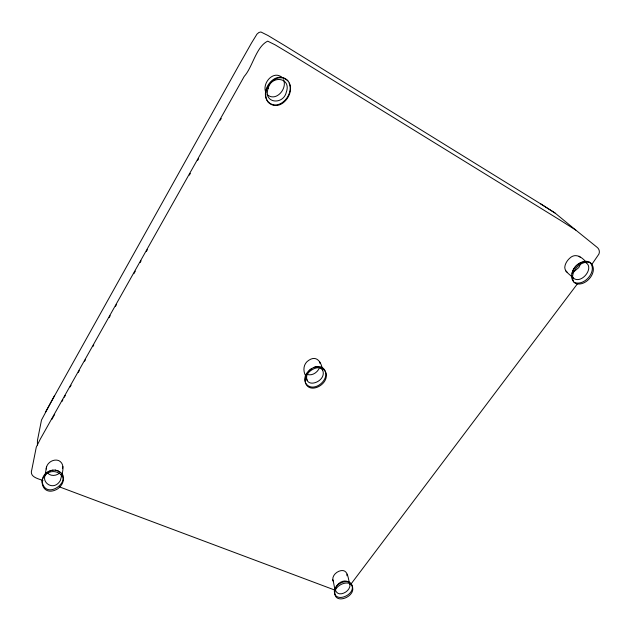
<?xml version="1.0" encoding="UTF-8"?>
<svg xmlns="http://www.w3.org/2000/svg" width="631" height="631" viewBox="0 0 631 631"><rect width="100%" height="100%" fill="white"/><g stroke="black" fill="none" stroke-linecap="round" stroke-linejoin="round"><path stroke-width="0.95" d="M305.357 382.078C303.101 371.083 322.756 360.616 326.195 373.907C328.404 385.494 307.415 395.392 304.986 380.919C302.738 369.94 322.354 359.496 325.777 372.763C327.221 382.567 312.124 392.884 305.68 383.254M332.758 579.708C332.521 575.117 336.765 571.449 340.992 570.629C348.762 569.288 347.91 580.086 350.024 584.614C350.205 589.244 345.914 592.895 341.655 593.732C333.815 595.151 334.651 584.33 332.758 579.708L333.207 581.104M346.963 575.787L347.018 574.194M46.213 469.022C46.347 463.044 53.13 458.54 58.715 460.559C66.176 464.282 61.885 474.378 60.292 480.601C52.192 494.105 35.446 477.344 50.788 470.687M62.556 468.588L62.848 466.577M572.143 273.452C572.838 268.254 577.01 263.553 582.105 262.291M45.258 474.315L46.489 467.003M307.1 374.112C302.777 390.408 327.781 381.921 322.551 369.995C321.502 362.415 316.794 354.898 308.867 360.238C303.322 363.559 302.691 370.72 305.712 376.005M335.589 588.605C336.773 583.304 343.714 578.872 348.683 582.066M581.009 263.166L578.777 267.615L573.618 271.882M42.159 480.301C47.901 462.539 74.513 475.261 57.752 488.828C40.352 499.121 35.691 472.43 52.98 470.095M307.471 373.41L309.758 370.105L311.667 368.551M319.499 367.739C317.574 372.424 312.014 376.305 306.918 374.309M45.361 412.295L238.841 65.387L251.532 42.963L256.967 34.129L258.947 32.457L260.903 31.984L267.93 35.478L284.896 45.692L540.412 203.703L555.02 213.01L575.787 230.07M54.471 395.716L41.504 420.017L37.434 440.47L37.418 445.021M51.758 419.536L54.66 414.393M61.901 401.529L62.863 399.809M64.315 397.238L65.277 395.519M70.104 386.945L71.074 385.233M78.315 372.369L79.277 370.649M84.593 361.216L85.556 359.504M92.796 346.64L93.767 344.92M109.21 317.48L110.18 315.76M115.489 306.327L116.451 304.607M133.835 273.736L135.286 271.164M140.114 262.583L141.076 260.871M146.384 251.438L147.354 249.718M189.355 175.102L190.325 173.391M197.566 160.526L198.528 158.807M220.258 120.213L221.221 118.502M591.704 264.61L598.89 254.119C599.994 251.714 599.15 248.788 597.021 247.249L575.858 230.149L560.588 220.432L293.013 55.567L275.108 44.833L267.694 41.157C256.083 46.702 252.526 67.32 244.244 76.359L40.345 439.018L36.298 447.103L31.81 469.685C29.144 477.02 37.978 478.558 42.995 480.546M577.641 283.54L351.357 583.565M59.819 472.793C56.553 476.05 50.306 476.634 47.349 472.658M313.788 367.439L315.248 367.053M52.665 470.19L55.425 470.119M315.973 366.856L318.079 366.84M582.831 262.102L584.172 262.117M55.181 470.04C78.205 475.79 46.244 503.451 42.048 481.477M574.328 282.404C584.598 286.64 598.164 270.415 589.638 262.046C578.879 257.456 564.729 275.518 575.322 283.335C585.6 287.578 599.205 271.33 590.671 262.946C580.772 259.128 568.87 272.466 573.689 281.883M335.069 590.174L59.409 486.864M584.842 262.125C595.767 266.81 581.183 285.346 573.066 277.829C569.825 274.24 563.112 271.149 565.131 265.257C565.857 262.804 567.269 260.619 569.083 258.82C575.07 252.313 581.987 256.833 586.554 262.748M57.224 470.513L58.983 471.491M540.412 203.703L555.02 213.01M319.964 367.392L322.551 369.995M267.15 94.524C275.637 102.435 287.673 88.79 283.508 79.743M281.639 77.116C272.955 70.175 261.778 83.655 265.864 92.434M287.87 80.878C275.952 69.686 259.018 91.329 268.475 102.522C280.685 113.612 297.493 91.392 287.491 80.326C275.597 69.158 258.71 90.754 268.143 101.914C278.997 111.987 294.385 94.595 289.108 83.032M565.849 271.046L567.127 272.19M579.069 256.186L580.339 257.353M572.27 276.189L573.066 277.829M306.248 377.693L307.06 380.233M349.582 583.194L350.024 584.614M319.578 361.681L320.106 363.535M61.16 474.638L61.436 476.586M334.351 591.05C334.201 602.558 351.735 596.681 352.382 588.053C352.666 576.45 334.911 582.334 334.351 591.05M334.73 592.485C334.58 604.001 352.145 598.109 352.792 589.48C353.076 577.854 335.298 583.762 334.73 592.485M268.143 88.419C262.89 103.263 283.232 105.543 286.316 92.173C291.711 77.227 271.172 74.884 268.143 88.419"/></g></svg>
